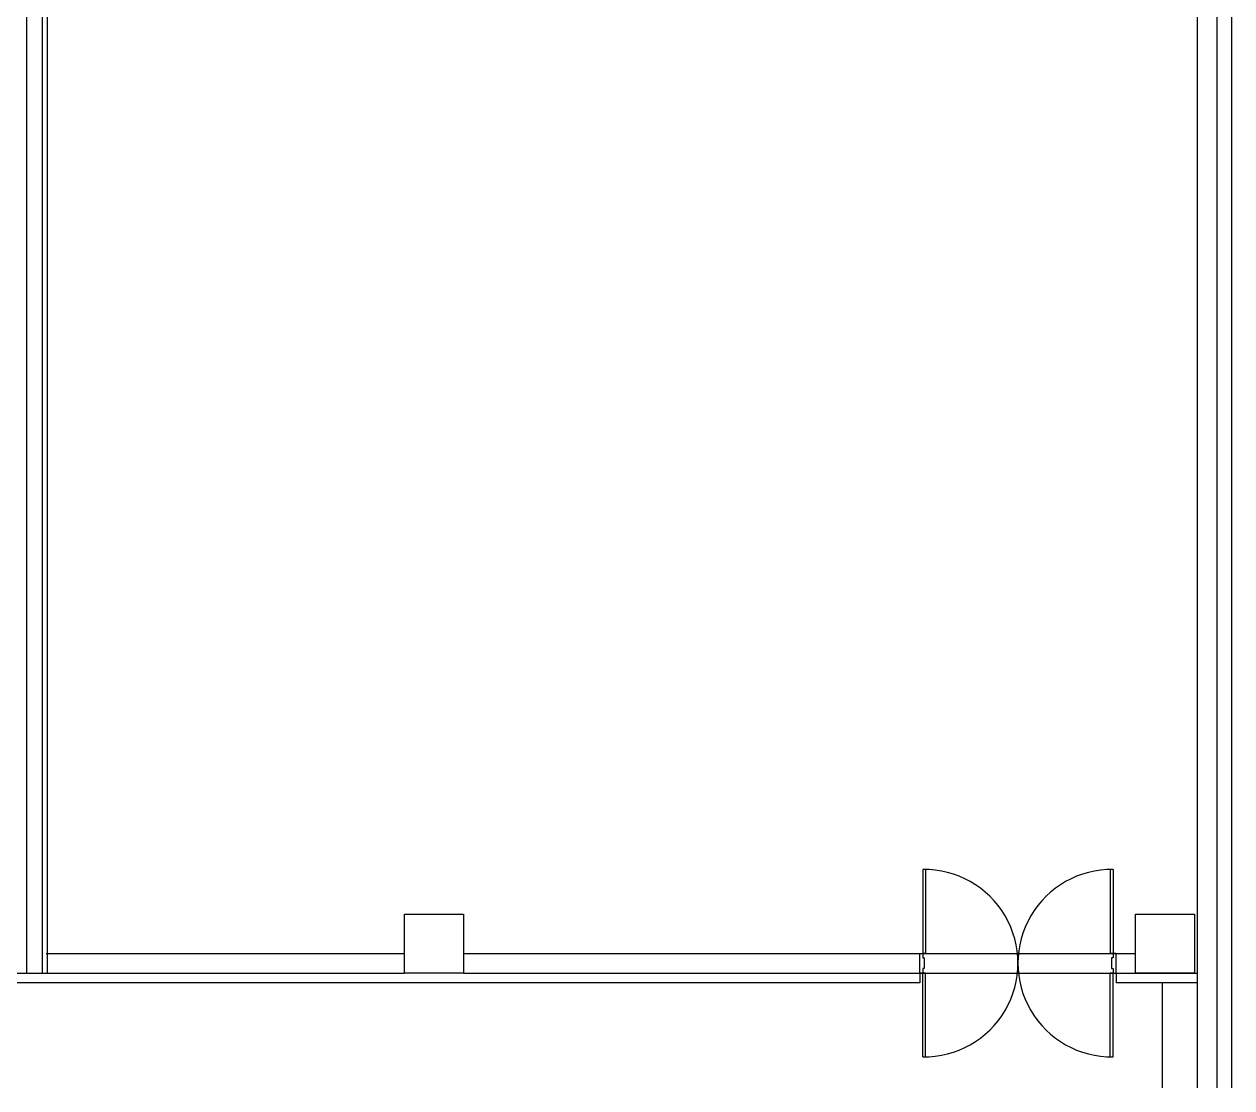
# Model space of a CAD drawing. Header units: millimetres. Extents: x 635438 to 684586, y -467743 to -415930.
# Drawn here: x 672008 to 684313, y -467743 to -456899 of the extents above; entities that cross this region are included whole.
import ezdxf

# ---------------------------------------------------------------- set-up
doc = ezdxf.new("R2010")
doc.units = ezdxf.units.MM
doc.header["$LTSCALE"] = 500
doc.layers.add('동물실', color=9, linetype='Continuous')

msp = doc.modelspace()

# ---------------------------------------------------------------- linework, layer by layer
at = {"layer": '동물실', "color": 251}
for p, q in [((684312.8, -467743.1), (684312.8, -423192.3)), ((684312.8, -467743.1), (684312.8, -423192.3)), ((684162.8, -466372.4), (684162.8, -423342.3)), ((684162.8, -466372.4), (684162.8, -423342.3)), ((672032.8, -450962.3), (672032.8, -466572.3)), ((683962.8, -466372.4), (683962.8, -450912.3)), ((672192.8, -451122.3), (672192.8, -466572.3)), ((672242.8, -451122.3), (672242.8, -466572.3)), ((681162.8, -465517.4, 0), (681162.8, -466372.3, 0)), ((681192.7, -465517.4, 0), (681192.7, -466372.3, 0)), ((683072.8, -465517.4, 0), (683072.8, -466372.3, 0)), ((683102.8, -465517.4, 0), (683102.8, -466372.3, 0)), ((675882.8, -465972.4), (676482.8, -465972.4)), ((675882.8, -466572.4), (675882.8, -465972.4)), ((675882.8, -465972.4), (676482.8, -465972.4)), ((675882.8, -466572.4), (675882.8, -465972.4)), ((676482.8, -465972.4), (676482.8, -466572.4)), ((676482.8, -465972.4), (676482.8, -466572.4)), ((683332.8, -465972.3), (683932.8, -465972.3)), ((683332.8, -466572.3), (683332.8, -465972.3)), ((683932.8, -465972.3), (683932.8, -466572.3)), ((672232.8, -466372.3), (675882.8, -466372.3)), ((672232.8, -466372.3), (675882.8, -466372.3)), ((676482.8, -466372.3), (683332.8, -466372.3)), ((676482.8, -466372.3), (683332.8, -466372.3)), ((681192.7, -466372.3, 0), (681162.8, -466372.3, 0)), ((683102.8, -466372.3, 0), (683072.8, -466372.3, 0)), ((683962.8, -467743.1), (683962.8, -466372.4)), ((683962.8, -467743.1), (683962.8, -466372.4)), ((684162.8, -467743.1), (684162.8, -466372.4)), ((684162.8, -467743.1), (684162.8, -466372.4)), ((667932.8, -466572.3), (675882.8, -466572.3)), ((667932.8, -466572.3), (675882.8, -466572.3)), ((676482.8, -466572.4), (675882.8, -466572.4)), ((676482.8, -466572.4), (675882.8, -466572.4)), ((676482.8, -466572.3), (683962.8, -466572.3)), ((676482.8, -466572.3), (683962.8, -466572.3)), ((681132.8, -466572.3, 0), (681132.8, -466672.3, 0)), ((681192.7, -466572.3, 0), (681162.8, -466572.3, 0)), ((681162.8, -467427.1, 0), (681162.8, -466572.3, 0)), ((681192.7, -467427.1, 0), (681192.7, -466572.3, 0)), ((683102.8, -466572.3, 0), (683072.8, -466572.3, 0)), ((683072.8, -467427.1, 0), (683072.8, -466572.3, 0)), ((683102.8, -467427.1, 0), (683102.8, -466572.3, 0)), ((683132.8, -466572.3, 0), (683132.8, -466672.3)), ((683932.8, -466572.3), (683332.8, -466572.3)), ((681132.8, -466672.3, 0), (662532.8, -466672.3)), ((683962.8, -466672.3), (683132.8, -466672.3))]:
    msp.add_line(p, q, dxfattribs=at)
at = {"layer": '동물실', "color": 251, "elevation": 0}
for points in [[(681132.8, -466572.3), (681132.8, -466372.3), (681162.8, -466372.3), (681162.8, -466417.3), (681177.8, -466417.3), (681177.8, -466527.3), (681162.8, -466527.3), (681162.8, -466572.3)], [(683132.8, -466572.3), (683132.8, -466372.3), (683102.8, -466372.3), (683102.8, -466417.3), (683087.8, -466417.3), (683087.8, -466527.3), (683102.8, -466527.3), (683102.8, -466572.3)]]:
    msp.add_lwpolyline(points, close=True, dxfattribs=at)
at = {"layer": '동물실', "color": 251}
msp.add_lwpolyline([(683602.8, -466672.4), (683602.8, -467743.1)], dxfattribs=at)
for centre, start, end in [((681177.8, -466472.3, 0), 269.10005, 90.89995), ((683087.8, -466472.3, 0), 89.10004, 270.89996)]:
    msp.add_arc(centre, 955, start, end, dxfattribs=at)

doc.saveas('drawing.dxf')
